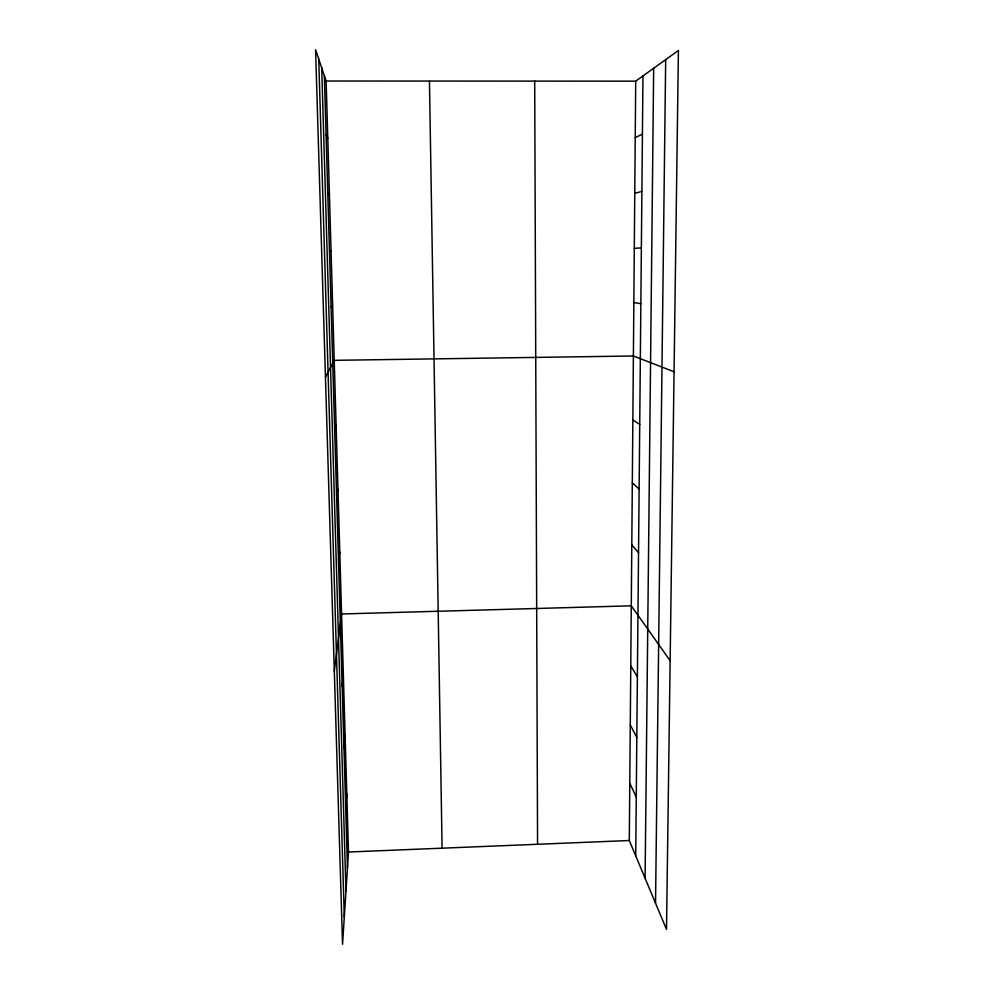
<?xml version="1.0" encoding="UTF-8"?>
<svg xmlns="http://www.w3.org/2000/svg" width="994" height="994" viewBox="0 0 994 994"><rect width="100%" height="100%" fill="white"/><g stroke="black" fill="none" stroke-linecap="round" stroke-linejoin="round"><path stroke-width="1.49" d="M629.301 840.514L635.713 81.16L678.417 50.483L666.502 929.427L629.301 840.514L348.484 852.02L342.545 944.3L315.583 49.7L326.131 81.011L348.484 852.02M635.713 855.822L642.969 75.942M645.094 878.261L653.679 68.251M655.531 903.211L665.682 59.628M345.726 808.308L346.794 793.895M343.961 747.786L345.08 734.852M342.16 686.282L343.34 674.889M334.319 671.174L341.576 613.981L631.277 605.818L670.142 660.687M338.482 560.231L339.786 552.092M336.593 495.646L337.96 489.197M334.68 429.98L336.109 425.295M325.46 377.148L334.232 360.337L633.389 355.989L674.056 371.768M331.101 307.308L332.655 305.99M635.241 137.632L642.435 134.078M634.768 193.333L641.9 191.407M634.296 248.276L641.366 247.941M326.131 81.011L635.713 81.16M329.449 250.637L331.064 250.898M633.849 302.499L640.844 303.692M632.855 419.953L639.726 424.401M632.321 482.885L639.13 489.048M327.772 193.147L329.436 195.048M631.799 544.836L638.533 552.652M630.78 665.856L637.378 676.815M630.283 724.974L636.806 737.424M326.069 134.849L327.796 138.427M629.786 783.185L636.259 797.089M324.342 75.706L347.465 867.874M321.708 67.865L345.962 891.133M318.739 59.056L344.297 917.04M429.445 81.061L442.094 848.18M534.697 81.11L537.568 844.266"/></g></svg>
